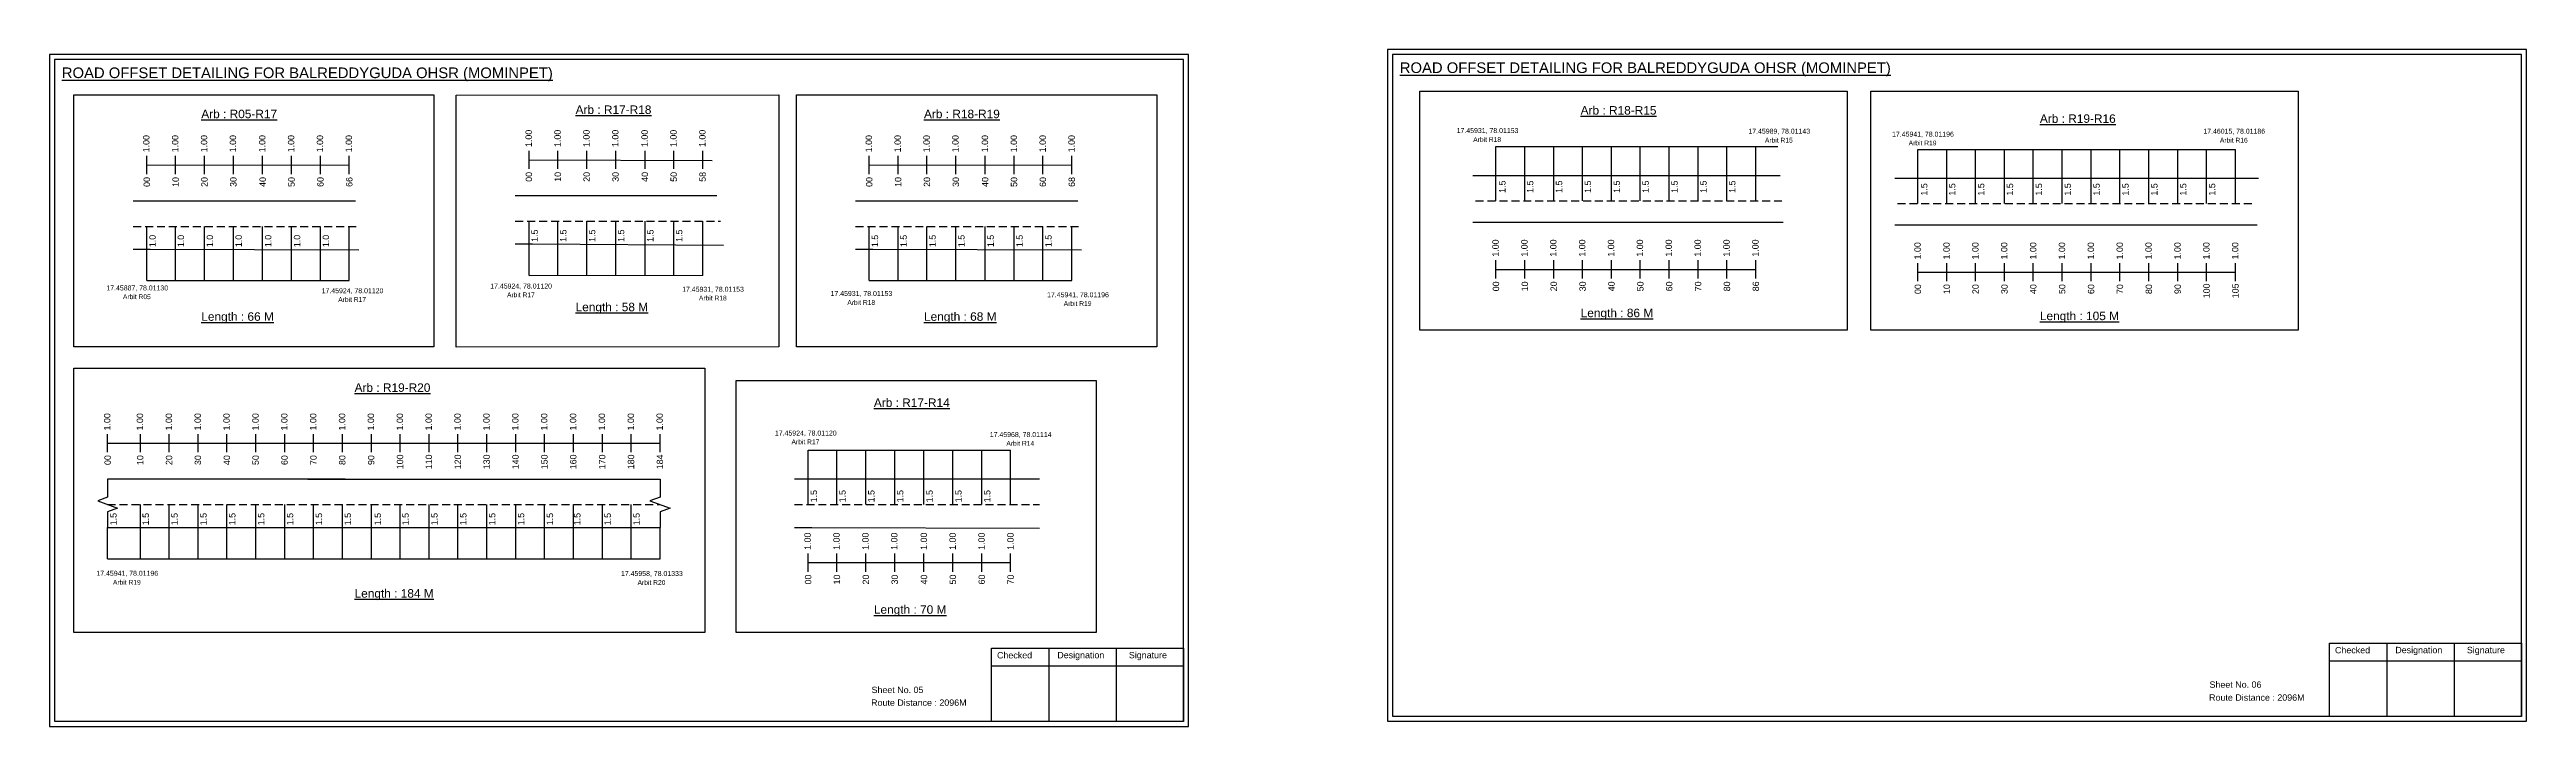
# Model space of a CAD drawing. Header units: inches. Extents: x 1111 to 5168, y 343 to 1601.
# Drawn here: x 4001 to 5168, y 343 to 662 of the extents above; entities that cross this region are included whole.
import ezdxf

# ---------------------------------------------------------------- set-up
doc = ezdxf.new("R2010")
doc.units = ezdxf.units.IN
doc.header["$MEASUREMENT"] = 0
doc.linetypes.add('DASHED2', pattern=[0.375, 0.25, -0.125])
doc.layers.add('PDF_Geometry', color=7, linetype='Continuous')
doc.layers.add('PDF_Text', color=5, linetype='Continuous')
doc.styles.add('PDF Arial', font='arial.ttf')
doc.styles.get("Standard").update_dxf_attribs({"font": 'arial.ttf'})

msp = doc.modelspace()

# ---------------------------------------------------------------- linework, layer by layer
at = {"color": 217, "true_color": 0x93278f}
for p, q in [((4046.7, 603.4), (4046.7, 612)), ((4046.7, 607.7), (4142.1, 607.8)), ((4060.3, 603.4), (4060.3, 612)), ((4073.9, 603.4), (4073.9, 612)), ((4087.5, 603.4), (4087.5, 612)), ((4101.3, 603.4), (4101.3, 612)), ((4114.9, 603.4), (4114.9, 612)), ((4128.5, 603.4), (4128.5, 612)), ((4142.1, 603.4), (4142.1, 612)), ((4226.8, 605.9), (4226.8, 614.4)), ((4226.8, 610.1), (4313.1, 609.9)), ((4240.4, 605.9), (4240.4, 614.4)), ((4254, 605.9), (4254, 614.4)), ((4267.6, 605.9), (4267.6, 614.4)), ((4281.4, 605.9), (4281.4, 614.4)), ((4295, 605.9), (4295, 614.4)), ((4308.6, 605.9), (4308.6, 614.4)), ((4387, 603.4), (4387, 612)), ((4387, 607.7), (4482.4, 607.8)), ((4400.6, 603.4), (4400.6, 612)), ((4414.2, 603.4), (4414.2, 612)), ((4427.8, 603.4), (4427.8, 612)), ((4441.6, 603.4), (4441.6, 612)), ((4455.2, 603.4), (4455.2, 612)), ((4468.8, 603.4), (4468.8, 612)), ((4482.4, 603.4), (4482.4, 612)), ((4682.2, 554.2), (4682.2, 562.8)), ((4695.8, 554.2), (4695.8, 562.8)), ((4709.4, 554.2), (4709.4, 562.8)), ((4723, 554.2), (4723, 562.8)), ((4736.6, 554.2), (4736.6, 562.8)), ((4750.2, 554.2), (4750.2, 562.8)), ((4763.8, 554.2), (4763.8, 562.8)), ((4777.4, 554.2), (4777.4, 562.8)), ((4791, 554.2), (4791, 562.8)), ((4804.6, 554.2), (4804.6, 562.8)), ((4880.9, 552.9), (4880.9, 561.4)), ((4894.5, 552.9), (4894.5, 561.4)), ((4908.1, 552.9), (4908.1, 561.4)), ((4921.7, 552.9), (4921.7, 561.4)), ((4935.3, 552.9), (4935.3, 561.4)), ((4948.9, 552.9), (4948.9, 561.4)), ((4962.5, 552.9), (4962.5, 561.4)), ((4976.1, 552.9), (4976.1, 561.4)), ((4989.7, 552.9), (4989.7, 561.4)), ((5003.3, 552.9), (5003.3, 561.4)), ((5016.9, 552.9), (5016.9, 561.4)), ((5030.5, 552.9), (5030.5, 561.4)), ((4682.2, 558.5), (4804.6, 558.5)), ((4880.9, 557.2), (5030.5, 557.2)), ((4028.3, 472.3), (4028.3, 480.8)), ((4043.7, 472.3), (4043.7, 480.8)), ((4057.3, 472.3), (4057.3, 480.8)), ((4070.9, 472.3), (4070.9, 480.8)), ((4084.5, 472.3), (4084.5, 480.8)), ((4098.1, 472.3), (4098.1, 480.8)), ((4111.7, 472.3), (4111.7, 480.8)), ((4125.3, 472.3), (4125.3, 480.8)), ((4138.9, 472.3), (4138.9, 480.8)), ((4152.5, 472.3), (4152.5, 480.8)), ((4166.1, 472.3), (4166.1, 480.8)), ((4179.7, 472.3), (4179.7, 480.8)), ((4193.3, 472.3), (4193.3, 480.8)), ((4206.9, 472.3), (4206.9, 480.8)), ((4220.5, 472.3), (4220.5, 480.8)), ((4234.1, 472.3), (4234.1, 480.8)), ((4247.7, 472.3), (4247.7, 480.8)), ((4261.3, 472.3), (4261.3, 480.8)), ((4274.9, 472.3), (4274.9, 480.8)), ((4288.5, 472.3), (4288.5, 480.8)), ((4028.3, 476.6), (4288.5, 476.6)), ((4358.2, 416), (4358.2, 424.6)), ((4358.2, 420.3), (4453.6, 420.4)), ((4371.8, 416), (4371.8, 424.6)), ((4385.4, 416), (4385.4, 424.6)), ((4399, 416), (4399, 424.6)), ((4412.8, 416), (4412.8, 424.6)), ((4426.4, 416), (4426.4, 424.6)), ((4440, 416), (4440, 424.6)), ((4453.6, 416), (4453.6, 424.6))]:
    msp.add_line(p, q, dxfattribs=at)
at = {"color": 5}
for p, q in [((4682.2, 616.5), (4815, 616.5)), ((4880.9, 615.1), (5030.5, 615.1)), ((4046.7, 553.3), (4142.1, 553.3)), ((4226.8, 555.7), (4308.6, 555.8)), ((4387, 553.3), (4482.4, 553.3)), ((4358.2, 473.3), (4453.6, 473.3)), ((4028.3, 422.1), (4288.5, 422.1))]:
    msp.add_line(p, q, dxfattribs=at)
for p, q in [((4682.2, 590.9), (4682.2, 616.5)), ((4695.8, 590.9), (4695.8, 616.5)), ((4709.4, 590.9), (4709.4, 616.5)), ((4723, 590.9), (4723, 616.5)), ((4736.6, 590.9), (4736.6, 616.5)), ((4750.2, 590.9), (4750.2, 616.5)), ((4763.8, 590.9), (4763.8, 616.5)), ((4777.4, 590.9), (4777.4, 616.5)), ((4791, 590.9), (4791, 616.5)), ((4804.6, 590.9), (4804.6, 616.5)), ((4880.9, 589.6), (4880.9, 615.1)), ((4894.5, 589.6), (4894.5, 615.1)), ((4908.1, 589.6), (4908.1, 615.1)), ((4921.7, 589.6), (4921.7, 615.1)), ((4935.3, 589.6), (4935.3, 615.1)), ((4948.9, 589.6), (4948.9, 615.1)), ((4962.5, 589.6), (4962.5, 615.1)), ((4976.1, 589.6), (4976.1, 615.1)), ((4989.7, 589.6), (4989.7, 615.1)), ((5003.3, 589.6), (5003.3, 615.1)), ((5016.9, 589.6), (5016.9, 615.1)), ((5030.5, 589.6), (5030.5, 615.1)), ((4671.3, 602.8), (4816.1, 602.8)), ((4870, 601.5), (5041.4, 601.5)), ((4145, 590.7), (4040.3, 590.7)), ((4315.3, 593.2), (4220.3, 593.2)), ((4485.3, 590.7), (4380.6, 590.7)), ((4046.7, 553.3), (4046.7, 578.8)), ((4060.3, 553.3), (4060.3, 578.8)), ((4073.9, 553.3), (4073.9, 578.8)), ((4087.5, 553.3), (4087.5, 578.8)), ((4101.3, 553.3), (4101.3, 578.8)), ((4114.9, 553.3), (4114.9, 578.8)), ((4128.5, 553.3), (4128.5, 578.8)), ((4142.1, 553.3), (4142.1, 578.8)), ((4226.8, 555.7), (4226.8, 581.3)), ((4240.4, 555.7), (4240.4, 581.3)), ((4254, 555.7), (4254, 581.3)), ((4267.6, 555.7), (4267.6, 581.3)), ((4281.4, 555.7), (4281.4, 581.3)), ((4295, 555.7), (4295, 581.3)), ((4308.6, 555.7), (4308.6, 581.3)), ((4387, 553.3), (4387, 578.8)), ((4400.6, 553.3), (4400.6, 578.8)), ((4414.2, 553.3), (4414.2, 578.8)), ((4427.8, 553.3), (4427.8, 578.8)), ((4441.6, 553.3), (4441.6, 578.8)), ((4455.2, 553.3), (4455.2, 578.8)), ((4468.8, 553.3), (4468.8, 578.8)), ((4482.4, 553.3), (4482.4, 578.8)), ((4817.5, 580.6), (4671.3, 580.6)), ((5040.7, 579.3), (4870, 579.3)), ((4040.3, 568), (4048.3, 568)), ((4048.3, 568), (4146.6, 567.8)), ((4380.6, 568), (4388.7, 568)), ((4388.7, 568), (4487, 567.8)), ((4358.2, 447.7), (4358.2, 473.3)), ((4371.8, 447.7), (4371.8, 473.3)), ((4385.4, 447.7), (4385.4, 473.3)), ((4399, 447.7), (4399, 473.3)), ((4412.8, 447.7), (4412.8, 473.3)), ((4426.4, 447.7), (4426.4, 473.3)), ((4440, 447.7), (4440, 473.3)), ((4453.6, 447.7), (4453.6, 473.3)), ((4140.1, 459.6), (4028.3, 459.6)), ((4122.6, 459.6), (4288.5, 459.6)), ((4467.2, 459.6), (4351.8, 459.6)), ((4043.7, 422.1), (4043.7, 447.7)), ((4057.3, 422.1), (4057.3, 447.7)), ((4070.9, 422.1), (4070.9, 447.7)), ((4084.5, 422.1), (4084.5, 447.7)), ((4098.1, 422.1), (4098.1, 447.7)), ((4111.7, 422.1), (4111.7, 447.7)), ((4125.3, 422.1), (4125.3, 447.7)), ((4138.9, 422.1), (4138.9, 447.7)), ((4152.5, 422.1), (4152.5, 447.7)), ((4166.1, 422.1), (4166.1, 447.7)), ((4179.7, 422.1), (4179.7, 447.7)), ((4193.3, 422.1), (4193.3, 447.7)), ((4206.9, 422.1), (4206.9, 447.7)), ((4220.5, 422.1), (4220.5, 447.7)), ((4234.1, 422.1), (4234.1, 447.7)), ((4247.7, 422.1), (4247.7, 447.7)), ((4261.3, 422.1), (4261.3, 447.7)), ((4274.9, 422.1), (4274.9, 447.7)), ((4028.3, 436.9), (4288.5, 436.9)), ((4028.3, 422.1), (4028.3, 436.9)), ((4288.5, 422.1), (4288.5, 436.9)), ((4351.8, 436.9), (4359.9, 436.9)), ((4359.9, 436.9), (4467.2, 436.6))]:
    msp.add_line(p, q)
at = {"linetype": 'DASHED2', "ltscale": 15}
for p, q in [((4672.6, 590.9), (4816.9, 590.9)), ((4871.3, 589.6), (5038.9, 589.6)), ((4040.3, 578.8), (4145.7, 578.8)), ((4220.3, 581.3), (4317, 581.3)), ((4380.6, 578.8), (4486, 578.8)), ((4028.3, 447.7), (4288.5, 447.7)), ((4351.8, 447.7), (4467.2, 447.7))]:
    msp.add_line(p, q, dxfattribs=at)
for points in [[(4646.4, 642.6), (4847.6, 642.6), (4847.6, 529.9), (4646.4, 529.9)], [(4858.8, 642.6), (5060.1, 642.6), (5060.1, 529.9), (4858.8, 529.9)], [(4012.4, 640.8), (4182, 640.8), (4182, 522), (4012.4, 522)], [(4192.5, 640.7), (4344.4, 640.8), (4344.4, 522), (4192.5, 521.9)], [(4352.7, 640.8), (4522.4, 640.8), (4522.4, 522), (4352.7, 522)], [(4012.4, 512), (4309.6, 512), (4309.6, 387.3), (4012.4, 387.3)], [(4324.3, 506.1), (4493.9, 506.1), (4493.9, 387.3), (4324.3, 387.3)]]:
    msp.add_lwpolyline(points, close=True)
msp.add_lwpolyline([(4220.3, 570.5), (4228.4, 570.5), (4318.3, 570)])
at = {"linetype": 'Continuous'}
for points in [[(4028.3, 459.6), (4028.3, 451.1), (4023.6, 449.4), (4033, 446), (4028.3, 444.2), (4028.3, 436.9)], [(4288.5, 459.6), (4288.5, 451.1), (4283.7, 449.4), (4293.2, 446), (4288.5, 444.2), (4288.5, 436.9)]]:
    msp.add_lwpolyline(points, dxfattribs=at)
at = {"layer": 'PDF_Geometry'}
for points in [[(4000.9, 659.8), (4000.9, 343), (4537.4, 343), (4537.4, 659.8)], [(4003.3, 657.4), (4003.3, 345.5), (4535, 345.5), (4535, 657.4)], [(4631.1, 662.2), (4631.1, 345.5), (5167.6, 345.5), (5167.6, 662.2)], [(4633.4, 659.9), (4633.4, 347.9), (5165.2, 347.9), (5165.2, 659.9)]]:
    msp.add_lwpolyline(points, close=True, dxfattribs=at)
at = {"layer": 'PDF_Geometry', "color": 242, "true_color": 0xcc1f26}
for points in [[(4535, 345.4), (4444.6, 345.4), (4444.6, 380), (4535, 380)], [(5165.2, 347.8), (5074.8, 347.8), (5074.8, 382.4), (5165.2, 382.4)]]:
    msp.add_lwpolyline(points, close=True, dxfattribs=at)
for points in [[(4471.6, 380), (4471.6, 345.4)], [(4503.3, 380), (4503.3, 345.4)], [(5074.8, 374), (5165.2, 374)], [(5101.8, 382.4), (5101.8, 347.8)], [(5133.5, 382.4), (5133.5, 347.8)], [(4444.6, 371.6), (4535, 371.6)]]:
    msp.add_lwpolyline(points, dxfattribs=at)

# ---------------------------------------------------------------- texts
at = {"color": 242, "true_color": 0xcd2027}
for s, height, p in [('%%UROAD OFFSET DETAILING FOR BALREDDYGUDA OHSR (MOMINPET)', 5, (4006.7, 648.7)), ('%%UROAD OFFSET DETAILING FOR BALREDDYGUDA OHSR (MOMINPET)', 5, (4636.9, 651.1)), ('%%UArb : R05-R17', 4, (4072.4, 629.8)), ('%%UArb : R17-R18', 4, (4248.7, 631.8)), ('%%UArb : R18-R19', 4, (4412.8, 629.8)), ('%%UArb : R18-R15', 4, (4722.1, 631.5)), ('%%UArb : R19-R16', 4, (4938.4, 627.6)), ('%%ULength : 66 M', 4, (4072.4, 534.3)), ('%%ULength : 58 M', 4, (4248.7, 538.8)), ('%%ULength : 68 M', 4, (4412.8, 534.3)), ('%%ULength : 86 M', 4, (4722.1, 536)), ('%%ULength : 105 M', 4, (4938.4, 534.6)), ('%%UArb : R19-R20', 4, (4144.6, 500.8)), ('%%UArb : R17-R14', 4, (4389.2, 493.7)), ('%%ULength : 184 M', 4, (4144.6, 403.8)), ('%%ULength : 70 M', 4, (4389.2, 396.2))]:
    msp.add_text(s, height=height, dxfattribs=at).set_placement(p)
at = {"color": 217, "true_color": 0x93278f}
for s, p in [('1.00', (4048, 613.7)), ('1.00', (4061.6, 613.7)), ('1.00', (4075.2, 613.7)), ('1.00', (4088.8, 613.7)), ('1.00', (4102.6, 613.7)), ('1.00', (4116.2, 613.7)), ('1.00', (4129.8, 613.7)), ('1.00', (4143.4, 613.7)), ('1.00', (4228.1, 616.2)), ('1.00', (4241.7, 616.2)), ('1.00', (4255.3, 616.2)), ('1.00', (4268.9, 616.2)), ('1.00', (4282.7, 616.2)), ('1.00', (4296.3, 616.2)), ('1.00', (4309.9, 616.2)), ('1.00', (4388.3, 613.7)), ('1.00', (4401.9, 613.7)), ('1.00', (4415.5, 613.7)), ('1.00', (4429.1, 613.7)), ('1.00', (4443, 613.7)), ('1.00', (4456.6, 613.7)), ('1.00', (4470.2, 613.7)), ('1.00', (4483.8, 613.7)), ('00', (4048.2, 597.4)), ('10', (4061.8, 597.4)), ('20', (4075.4, 597.4)), ('30', (4089, 597.4)), ('40', (4102.8, 597.4)), ('50', (4116.4, 597.4)), ('60', (4130, 597.4)), ('66', (4143.6, 597.4)), ('00', (4228.2, 599.8)), ('10', (4241.8, 599.8)), ('20', (4255.4, 599.8)), ('30', (4269, 599.8)), ('40', (4282.8, 599.8)), ('50', (4296.4, 599.8)), ('58', (4310, 599.8)), ('00', (4388.5, 597.4)), ('10', (4402.1, 597.4)), ('20', (4415.7, 597.4)), ('30', (4429.3, 597.4)), ('40', (4443.1, 597.4)), ('50', (4456.7, 597.4)), ('60', (4470.3, 597.4)), ('68', (4483.9, 597.4)), ('1.00', (4683.5, 564.5)), ('1.00', (4697.1, 564.5)), ('1.00', (4710.7, 564.5)), ('1.00', (4724.3, 564.5)), ('1.00', (4737.9, 564.5)), ('1.00', (4751.5, 564.5)), ('1.00', (4765.1, 564.5)), ('1.00', (4778.7, 564.5)), ('1.00', (4792.3, 564.5)), ('1.00', (4805.9, 564.5)), ('1.00', (4882.3, 563.2)), ('1.00', (4895.9, 563.2)), ('1.00', (4909.5, 563.2)), ('1.00', (4923.1, 563.2)), ('1.00', (4936.7, 563.2)), ('1.00', (4950.3, 563.2)), ('1.00', (4963.9, 563.2)), ('1.00', (4977.5, 563.2)), ('1.00', (4991.1, 563.2)), ('1.00', (5004.7, 563.2)), ('1.00', (5018.3, 563.2)), ('1.00', (5031.9, 563.2)), ('00', (4683.7, 548.2)), ('10', (4697.3, 548.2)), ('20', (4710.9, 548.2)), ('30', (4724.5, 548.2)), ('40', (4738.1, 548.2)), ('50', (4751.7, 548.2)), ('60', (4765.3, 548.2)), ('70', (4778.9, 548.2)), ('80', (4792.5, 548.2)), ('86', (4806.1, 548.2)), ('00', (4882.4, 546.9)), ('10', (4896, 546.9)), ('20', (4909.6, 546.9)), ('30', (4923.2, 546.9)), ('40', (4936.8, 546.9)), ('50', (4950.4, 546.9)), ('60', (4964, 546.9)), ('70', (4977.6, 546.9)), ('80', (4991.2, 546.9)), ('90', (5004.8, 546.9)), ('100', (5018.4, 544.9)), ('105', (5032, 544.9)), ('1.00', (4029.6, 482.6)), ('1.00', (4045, 482.6)), ('1.00', (4058.6, 482.6)), ('1.00', (4072.2, 482.6)), ('1.00', (4085.8, 482.6)), ('1.00', (4099.4, 482.6)), ('1.00', (4113, 482.6)), ('1.00', (4126.6, 482.6)), ('1.00', (4140.2, 482.6)), ('1.00', (4153.8, 482.6)), ('1.00', (4167.4, 482.6)), ('1.00', (4181, 482.6)), ('1.00', (4194.6, 482.6)), ('1.00', (4208.2, 482.6)), ('1.00', (4221.8, 482.6)), ('1.00', (4235.4, 482.6)), ('1.00', (4249, 482.6)), ('1.00', (4262.6, 482.6)), ('1.00', (4276.2, 482.6)), ('1.00', (4289.8, 482.6)), ('00', (4029.8, 466.3)), ('10', (4045.1, 466.3)), ('20', (4058.7, 466.3)), ('30', (4072.3, 466.3)), ('40', (4085.9, 466.3)), ('50', (4099.5, 466.3)), ('60', (4113.1, 466.3)), ('70', (4126.7, 466.3)), ('80', (4140.3, 466.3)), ('90', (4153.9, 466.3)), ('100', (4167.5, 464.3)), ('110', (4181.1, 464.3)), ('120', (4194.7, 464.3)), ('130', (4208.3, 464.3)), ('140', (4221.9, 464.3)), ('150', (4235.5, 464.3)), ('160', (4249.1, 464.3)), ('170', (4262.7, 464.3)), ('180', (4276.3, 464.3)), ('184', (4289.9, 464.3)), ('1.00', (4359.5, 426.3)), ('1.00', (4373.1, 426.3)), ('1.00', (4386.7, 426.3)), ('1.00', (4400.3, 426.3)), ('1.00', (4414.2, 426.3)), ('1.00', (4427.8, 426.3)), ('1.00', (4441.4, 426.3)), ('1.00', (4455, 426.3)), ('00', (4359.7, 410)), ('10', (4373.3, 410)), ('20', (4386.9, 410)), ('30', (4400.5, 410)), ('40', (4414.3, 410)), ('50', (4427.9, 410)), ('60', (4441.5, 410)), ('70', (4455.1, 410))]:
    msp.add_text(s, height=3, rotation=90, dxfattribs=at).set_placement(p)
at = {"color": 5}
for s, height, p in [('17.45931, 78.01153', 2.34, (4663.7, 622.8)), ('Arbit R18', 2.25, (4671.5, 618.6)), ('17.45989, 78.01143', 2.34, (4801.1, 622.5)), ('Arbit R15', 2.25, (4808.9, 618.3)), ('17.45941, 78.01196', 2.34, (4868.8, 621.1)), ('Arbit R19', 2.25, (4876.6, 617)), ('17.46015, 78.01186', 2.34, (5015.4, 622.5)), ('Arbit R16', 2.25, (5023.2, 618.3)), ('17.45887, 78.01130', 2.34, (4027.7, 548.6)), ('17.45924, 78.01120', 2.34, (4129.1, 547.3)), ('17.45924, 78.01120', 2.34, (4208.5, 549.5)), ('17.45931, 78.01153', 2.34, (4298.9, 548)), ('17.45931, 78.01153', 2.34, (4368.8, 546)), ('Arbit R05', 2.25, (4035.5, 544.5)), ('Arbit R17', 2.25, (4136.9, 543.2)), ('Arbit R17', 2.25, (4216.4, 545.4)), ('Arbit R18', 2.25, (4306.8, 543.9)), ('Arbit R18', 2.25, (4376.7, 541.8)), ('17.45941, 78.01196', 2.34, (4470.8, 545.4)), ('Arbit R19', 2.25, (4478.6, 541.3)), ('17.45924, 78.01120', 2.34, (4342.6, 480.2)), ('Arbit R17', 2.25, (4350.4, 476.1)), ('17.45968, 78.01114', 2.34, (4443.8, 479.5)), ('Arbit R14', 2.25, (4451.6, 475.4)), ('17.45941, 78.01196', 2.34, (4023, 414.1)), ('Arbit R19', 2.25, (4030.8, 409.9)), ('17.45958, 78.01333', 2.34, (4270.1, 414)), ('Arbit R20', 2.25, (4277.9, 409.8))]:
    msp.add_text(s, height=height, dxfattribs=at).set_placement(p)
for s, p in [('1.5', (4686.7, 594.6)), ('1.5', (4699.8, 594.6)), ('1.5', (4713.4, 594.6)), ('1.5', (4727, 594.6)), ('1.5', (4740.6, 594.6)), ('1.5', (4754.2, 594.6)), ('1.5', (4767.8, 594.6)), ('1.5', (4781.4, 594.6)), ('1.5', (4795, 594.6)), ('1.5', (4885.4, 593.3)), ('1.5', (4898.6, 593.3)), ('1.5', (4912.2, 593.3)), ('1.5', (4925.8, 593.3)), ('1.5', (4939.4, 593.3)), ('1.5', (4953, 593.3)), ('1.5', (4966.6, 593.3)), ('1.5', (4980.2, 593.3)), ('1.5', (4993.8, 593.3)), ('1.5', (5007.4, 593.3)), ('1.5', (5021, 593.3)), ('1.0', (4050.9, 569)), ('1.0', (4064.3, 569)), ('1.0', (4077.9, 569)), ('1.0', (4091.5, 569)), ('1.0', (4105.4, 569)), ('1.0', (4119, 569)), ('1.0', (4132.6, 569)), ('1.5', (4230.9, 571.5)), ('1.5', (4244.4, 571.5)), ('1.5', (4258, 571.5)), ('1.5', (4271.6, 571.5)), ('1.5', (4285.4, 571.5)), ('1.5', (4299, 571.5)), ('1.5', (4391.2, 569)), ('1.5', (4404.7, 569)), ('1.5', (4418.3, 569)), ('1.5', (4431.9, 569)), ('1.5', (4445.7, 569)), ('1.5', (4459.3, 569)), ('1.5', (4472.9, 569)), ('1.5', (4032.5, 437.9)), ('1.5', (4047.7, 437.9)), ('1.5', (4061.3, 437.9)), ('1.5', (4074.9, 437.9)), ('1.5', (4088.5, 437.9)), ('1.5', (4102.1, 437.9)), ('1.5', (4115.7, 437.9)), ('1.5', (4129.3, 437.9)), ('1.5', (4142.9, 437.9)), ('1.5', (4157, 437.9)), ('1.5', (4170.1, 437.9)), ('1.5', (4183.7, 437.9)), ('1.5', (4197.3, 437.9)), ('1.5', (4210.9, 437.9)), ('1.5', (4224.5, 437.9)), ('1.5', (4238.1, 437.9)), ('1.5', (4251, 437.9)), ('1.5', (4265.3, 437.9)), ('1.5', (4278.9, 437.9)), ('1.5', (4362.4, 448.7)), ('1.5', (4375.9, 448.7)), ('1.5', (4389.5, 448.7)), ('1.5', (4403.1, 448.7)), ('1.5', (4416.9, 448.7)), ('1.5', (4430.5, 448.7)), ('1.5', (4444.1, 448.7))]:
    msp.add_text(s, height=3, rotation=90).set_placement(p)
for s, p in [('Sheet No. 05', (4388.1, 358.8)), ('Sheet No. 06', (5018.3, 361.3)), ('Route Distance : 2096M', (4387.9, 352.8)), ('Route Distance : 2096M', (5018.1, 355.2))]:
    msp.add_text(s, height=3).set_placement(p)
at = {"layer": 'PDF_Text', "color": 7, "attachment_point": 7, "style": 'PDF Arial'}
for s, insert, char_height in [('Checked', (4447.2, 375.1), 3), ('Designation', (4475.6, 374.3), 3.001), ('Signature', (4509.3, 374.3), 3), ('Checked', (5077.4, 377.5), 3), ('Designation', (5105.8, 376.7), 3.001), ('Signature', (5139.5, 376.7), 3)]:
    msp.add_mtext(s, dxfattribs=dict(at, insert=insert, char_height=char_height))

doc.saveas('drawing.dxf')
